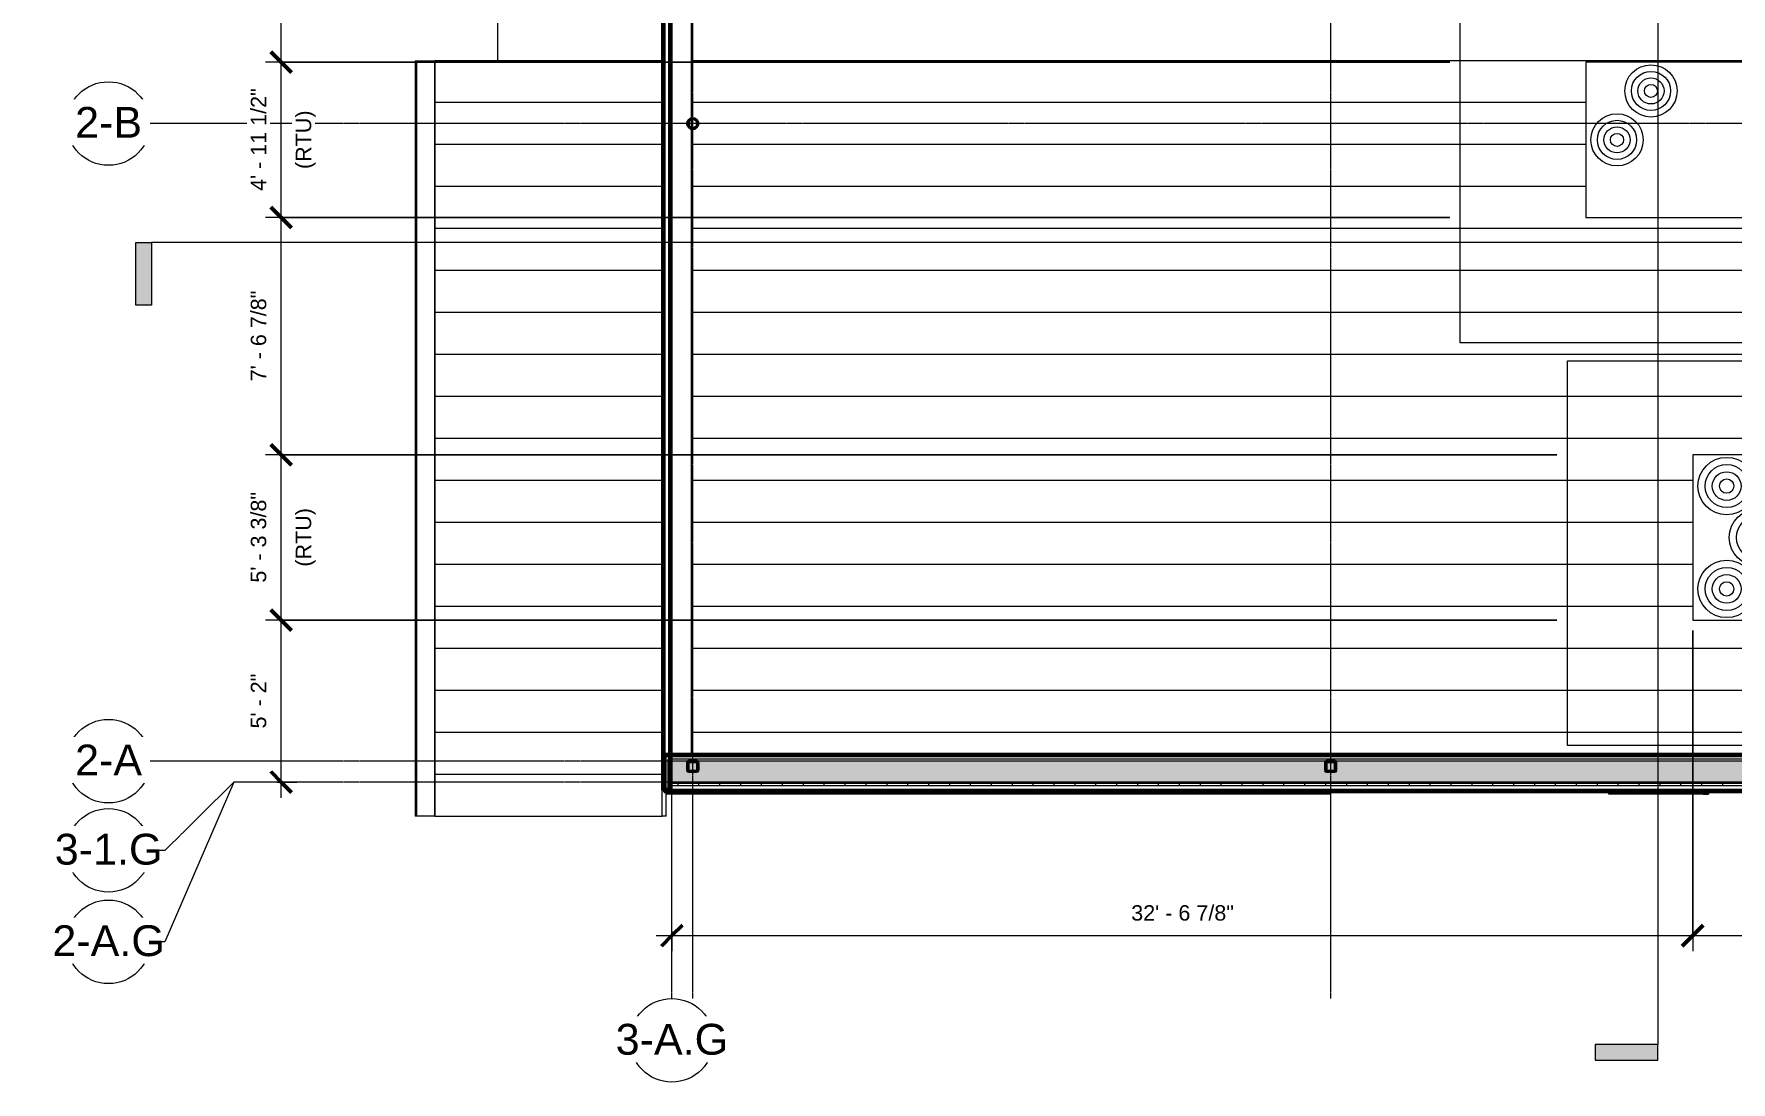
# Model space of a CAD drawing. Header units: inches. Extents: x 21290 to 29249, y -23522 to -20467.
# Drawn here: x 28111 to 28761, y -22910 to -22509 of the extents above; entities that cross this region are included whole.
import ezdxf

# ---------------------------------------------------------------- set-up
doc = ezdxf.new("R2010")
doc.units = ezdxf.units.IN
doc.header["$MEASUREMENT"] = 0
doc.linetypes.add('Grid Line 1_2_', pattern=[0.875, 0.5, -0.125, 0.125, -0.125])
for name, color, linetype, lineweight in [('A-ANNO-DIMS', 211, 'Continuous', 9), ('A-ANNO-DIMS-64', 211, 'Continuous', 9), ('A-GLAZ-CWMG', 51, 'Continuous', 9), ('A-ROOF', 132, 'Continuous', 9), ('A-ROOF-OTLN', 132, 'Continuous', 9), ('A-ROOF-PATT', 132, 'Continuous', 9), ('A-WALL', 113, 'Continuous', 9), ('A-WALL-PATT', 111, 'Continuous', 25), ('G-ANNO-SYMB', 111, 'Continuous', 9), ('M-EQPM', 50, 'Continuous', 9), ('S-BEAM', 12, 'Continuous', 9), ('S-COLS', 52, 'Continuous', 9), ('S-GRID', 1, 'Continuous', 9), ('S-GRID-IDEN', 1, 'Continuous', 9)]:
    doc.layers.add(name, color=color, linetype=linetype, lineweight=lineweight)
doc.styles.add('Arial_2', font='arial.ttf', dxfattribs={"height": 11.802395})
doc.styles.add('Arial_3', font='arial.ttf', dxfattribs={"height": 5.901198})
doc.dimstyles.new('Linear_-_3_32__Arial', dxfattribs={"dimscale": 12, "dimtxt": 6, "dimasz": 0.666667, "dimexe": 0.5, "dimexo": 0.333333, "dimgap": 0.333333, "dimtad": 1, "dimdec": 4, "dimrnd": 0.0625, "dimzin": 1, "dimdsep": 46, "dimlunit": 4, "dimtxsty": 'Arial_3', "dimblk1": 'OBLIQUE', "dimblk2": 'OBLIQUE', "dimsah": 1, "dimcen": 0.09, "dimdle": 0.5, "dimazin": 0, "dimtfac": 1, "dimtdec": 4, "dimtix": 1, "dimtmove": 0, "dimatfit": 3, "dimfxl": 1, "dimtvp": 1, "dimtfill": 1, "dimfrac": 2, "dimtolj": 1, "dimtzin": 0, "dimarcsym": 2})
pattern_1 = [(45, (6293.989, 0), (-6.3356768, 6.3356768), []), (45, (6293.989, 9.6), (-6.3356768, 6.3356768), [])]

# ---------------------------------------------------------------- blocks, each defined once
blk = doc.blocks.new('Carrier_48TC_Standard_Efficiency_Gas_Heat_Electric_Cooling_Packaged_Rooftop_Unit_3_to_15_nominal_tons - 15 ton 48TC__16-873539-Roof Low - Callout 7')
at = {"layer": 'M-EQPM'}
for p, q in [((-105.94, -79.69), (-105.94, 67.69)), ((-105.94, 67.69), (93.94, 67.69)), ((93.94, 67.69), (93.94, -79.69)), ((57.94, 31.69), (-57.94, 31.69)), ((-57.94, 31.69), (-57.94, -31.69)), ((57.94, -31.69), (57.94, 31.69)), ((58.06, 27.31), (57.94, 27.31)), ((58.06, 27.31), (58.06, 15.44)), ((57.94, 15.44), (58.06, 15.44)), ((58.06, 10.34), (57.94, 10.34)), ((57.94, 9.29), (58.06, 9.29)), ((58.06, 6.69), (57.94, 6.69)), ((58.06, 10.32), (58.06, 10.34)), ((58.06, 10.34), (58.06, 9.29)), ((58.06, 9.29), (58.06, 9.31)), ((58.06, 6.69), (58.06, -25.06)), ((57.94, -25.06), (58.06, -25.06)), ((-57.94, -31.69), (57.94, -31.69)), ((93.94, -79.69), (-105.94, -79.69))]:
    blk.add_line(p, q, dxfattribs=at)
for centre, radius in [((-44.94, 19.69), 11), ((-44.94, 19.69), 8.25), ((-44.94, 19.69), 5.5), ((-44.94, 19.69), 2.75), ((-32.94, 0), 11), ((-32.94, 0), 8.25), ((-32.94, 0), 5.5), ((-32.94, 0), 2.75), ((-44.94, -19.69), 11), ((-44.94, -19.69), 8.25), ((-44.94, -19.69), 5.5), ((-44.94, -19.69), 2.75)]:
    blk.add_circle(centre, radius, dxfattribs=at)
blk = doc.blocks.new('Carrier_48TC_Standard_Efficiency_Gas_Heat_Electric_Cooling_Packaged_Rooftop_Unit_3_to_15_nominal_tons - 7_5 ton 48TC__08-873531-Roof Low - Callout 7')
at = {"layer": 'M-EQPM'}
for p, q in [((-92.06, -77.75), (-92.06, 65.75)), ((-92.06, 65.75), (80.06, 65.75)), ((80.06, 65.75), (80.06, -77.75)), ((44.06, 29.75), (-44.06, 29.75)), ((-44.06, 29.75), (-44.06, -29.75)), ((44.06, -29.75), (44.06, 29.75)), ((44.19, 24.75), (44.06, 24.75)), ((44.19, 24.75), (44.19, 12.12)), ((44.06, 12.12), (44.19, 12.12)), ((44.19, 8.15), (44.06, 8.15)), ((44.06, 7.1), (44.19, 7.1)), ((44.19, 8.13), (44.19, 8.15)), ((44.19, 8.15), (44.19, 7.1)), ((44.19, 7.1), (44.19, 7.12)), ((44.19, 4.87), (44.06, 4.87)), ((44.19, 4.87), (44.19, -23.5)), ((44.06, -23.5), (44.19, -23.5)), ((-44.06, -29.75), (44.06, -29.75)), ((80.06, -77.75), (-92.06, -77.75))]:
    blk.add_line(p, q, dxfattribs=at)
for centre, radius in [((-19.06, 18.75), 10), ((-19.06, 18.75), 7.5), ((-19.06, 18.75), 5), ((-19.06, 18.75), 2.5), ((-32.06, 0), 10), ((-32.06, 0), 7.5), ((-32.06, 0), 5), ((-32.06, 0), 2.5)]:
    blk.add_circle(centre, radius, dxfattribs=at)
blk = doc.blocks.new('Rectangular Mullion - Exterior 2_ x 4_5_-1135297-Roof Low - Callout 7')
at = {"layer": 'A-GLAZ-CWMG'}
for p, q in [((22313.77, -22799.93), (22277.7, -22799.93)), ((22313.77, -22798.62), (22313.77, -22799.93))]:
    blk.add_line(p, q, dxfattribs=at)
blk = doc.blocks.new('Rectangular Mullion - Exterior 2_ x 4_5_-769201-Roof Low - Callout 7')
at = {"layer": 'A-GLAZ-CWMG'}
blk.add_line((22277.7, -22799.93), (22241.52, -22799.93), dxfattribs=at)
blk = doc.blocks.new('Girt_C - 8_D-1405603-Roof Low - Callout 7')
at = {"layer": 'S-BEAM'}
for p, q in [((22061.14, -22352.55), (22061.33, -22352.55)), ((22061.33, -22352.55), (22068.95, -22352.55)), ((22068.95, -22352.55), (22069.14, -22352.55)), ((22069.14, -22541.13), (22069.14, -22352.55)), ((22069.14, -22544.71), (22069.14, -22541.39)), ((22069.14, -22785.05), (22069.14, -22544.98))]:
    blk.add_line(p, q, dxfattribs=at)
blk = doc.blocks.new('Rectangular Mullion - Exterior 2_ x 4_5_-1146371-Roof Low - Callout 7')
at = {"layer": 'A-GLAZ-CWMG'}
blk.add_line((22060.58, -22799.93), (22059.4, -22799.93), dxfattribs=at)
blk = doc.blocks.new('Rectangular Mullion - Exterior 2_ x 4_5_-1142360-Roof Low - Callout 7')
at = {"layer": 'A-GLAZ-CWMG'}
for p, q in [((-2, 0.19), (-2, 1.5)), ((-2, 1.5), (0, 1.5)), ((0, 1.5), (0, 0.19))]:
    blk.add_line(p, q, dxfattribs=at)
blk = doc.blocks.new('Rectangular Mullion - Exterior 2_ x 4_5_-1060761-Roof Low - Callout 7')
at = {"layer": 'A-GLAZ-CWMG'}
for p, q in [((22458.52, -22799.93), (22421.33, -22799.93)), ((22458.52, -22798.62), (22458.52, -22799.93))]:
    blk.add_line(p, q, dxfattribs=at)
blk = doc.blocks.new('Rectangular Mullion - Exterior 2_ x 4_5_-1140454-Roof Low - Callout 7')
at = {"layer": 'A-GLAZ-CWMG'}
for p, q in [((22420.33, -22799.93), (22420.33, -22798.62)), ((22421.33, -22799.93), (22420.33, -22799.93))]:
    blk.add_line(p, q, dxfattribs=at)
blk = doc.blocks.new('HSS-Hollow Structural Section - HSS1-1_2X1-1_2X1_8 - Obsolete-1396620-Roof Low - Callout 7')
at = {"layer": 'S-BEAM'}
for p, q in [((22059.4, -22808.3), (22059.4, -22798.62)), ((22058.08, -22808.3), (22057.87, -22808.3)), ((22059.12, -22808.3), (22058.08, -22808.3)), ((22059.36, -22808.3), (22059.12, -22808.3)), ((22059.4, -22808.3), (22059.36, -22808.3))]:
    blk.add_line(p, q, dxfattribs=at)
blk = doc.blocks.new('Section - 3_32_ x 3_8_-18514-Roof Low - Callout 7')
at = {"layer": 'G-ANNO-SYMB'}
blk.add_hatch(color=256, dxfattribs=at).paths.add_polyline_path([(0, 0.375), (0, 0), (-0.09375, 0), (-0.09375, 0.375)], flags=0)
for p, q in [((0, 0.375), (-0.09375, 0.375)), ((-0.09375, 0.375), (-0.09375, 0)), ((0, 0), (0, 0.375)), ((-0.09375, 0), (0, 0))]:
    blk.add_line(p, q, dxfattribs=at)
blk = doc.blocks.new('Grid - Grid Head - Circle-14747-Roof Low - Callout 7')
at = {"layer": 'S-GRID-IDEN'}
blk.add_circle((0, 0), 0.25, dxfattribs=at)
blk = doc.blocks.new('DIMBLOCK24-Roof Low - Callout 7')
at = {"layer": 'A-ANNO-DIMS-64', "lineweight": 50}
for p, q in [((28206.03, -22733.3), (28202.03, -22729.3)), ((28206.03, -22733.3), (28210.03, -22737.3)), ((28206.03, -22795.3), (28202.03, -22791.3)), ((28206.03, -22795.3), (28210.03, -22799.3))]:
    blk.add_line(p, q, dxfattribs=at)
at = {"layer": 'A-ANNO-DIMS-64'}
for p, q in [((28694.5, -22733.3), (28200.03, -22733.3)), ((28206.03, -22801.3), (28206.03, -22733.3)), ((28206.03, -22733.3), (28694.5, -22733.3)), ((28204.37, -22795.3), (28212.03, -22795.3)), ((28206.03, -22795.3), (28204.37, -22795.3))]:
    blk.add_line(p, q, dxfattribs=at)
at = {"layer": 'A-ANNO-DIMS-64', "color": 0, "insert": (28194.38, -22774.78), "char_height": 5.901, "width": 25.1446, "attachment_point": 1, "rotation": 90, "line_spacing_factor": 0.938532, "style": 'Arial_3', "bg_fill": 3, "box_fill_scale": 1.25, "bg_fill_color": 0, "bg_fill_transparency": 0}
blk.add_mtext('5\' - 2"', dxfattribs=at)
blk = doc.blocks.new('_Oblique')
at = {"color": 0, "linetype": 'ByBlock', "lineweight": -2}
blk.add_line((-0.5, -0.5), (0.5, 0.5), dxfattribs=at)
blk = doc.blocks.new('DIMBLOCK25-Roof Low - Callout 7')
at = {"layer": 'A-ANNO-DIMS-64'}
for p, q in [((28694.5, -22669.93), (28200.03, -22669.93)), ((28206.03, -22733.3), (28206.03, -22669.93)), ((28206.03, -22669.93), (28694.5, -22669.93)), ((28694.5, -22733.3), (28200.03, -22733.3)), ((28206.03, -22733.3), (28694.5, -22733.3))]:
    blk.add_line(p, q, dxfattribs=at)
at = {"layer": 'A-ANNO-DIMS-64', "lineweight": 50}
for p, q in [((28206.03, -22669.93), (28202.03, -22665.93)), ((28206.03, -22669.93), (28210.03, -22673.93)), ((28206.03, -22733.3), (28202.03, -22729.3)), ((28206.03, -22733.3), (28210.03, -22737.3))]:
    blk.add_line(p, q, dxfattribs=at)
at = {"layer": 'A-ANNO-DIMS-64', "color": 0, "attachment_point": 1, "rotation": 90, "line_spacing_factor": 0.938532, "style": 'Arial_3', "bg_fill": 3, "box_fill_scale": 1.25, "bg_fill_color": 0, "bg_fill_transparency": 0}
for s, insert, char_height, width in [('5\' - 3 3/8"', (28194.38, -22718.92), 5.9012, 41.5385), ('(RTU)', (28211.61, -22712.78), 5.901, 26.8062)]:
    blk.add_mtext(s, dxfattribs=dict(at, insert=insert, char_height=char_height, width=width))
blk = doc.blocks.new('DIMBLOCK26-Roof Low - Callout 7')
at = {"layer": 'A-ANNO-DIMS-64'}
for p, q in [((28653.5, -22579.05), (28200.03, -22579.05)), ((28206.03, -22669.93), (28206.03, -22579.05)), ((28206.03, -22579.05), (28653.5, -22579.05)), ((28694.5, -22669.93), (28200.03, -22669.93)), ((28206.03, -22669.93), (28694.5, -22669.93))]:
    blk.add_line(p, q, dxfattribs=at)
at = {"layer": 'A-ANNO-DIMS-64', "lineweight": 50}
for p, q in [((28206.03, -22579.05), (28202.03, -22575.05)), ((28206.03, -22579.05), (28210.03, -22583.05)), ((28206.03, -22669.93), (28202.03, -22665.93)), ((28206.03, -22669.93), (28210.03, -22673.93))]:
    blk.add_line(p, q, dxfattribs=at)
at = {"layer": 'A-ANNO-DIMS-64', "color": 0, "insert": (28194.38, -22641.8), "char_height": 5.9012, "width": 41.5385, "attachment_point": 1, "rotation": 90, "line_spacing_factor": 0.938532, "style": 'Arial_3', "bg_fill": 3, "box_fill_scale": 1.25, "bg_fill_color": 0, "bg_fill_transparency": 0}
blk.add_mtext('7\' - 6 7/8"', dxfattribs=at)
blk = doc.blocks.new('DIMBLOCK27-Roof Low - Callout 7')
at = {"layer": 'A-ANNO-DIMS-64', "lineweight": 50}
for p, q in [((28206.03, -22519.55), (28202.03, -22515.55)), ((28206.03, -22519.55), (28210.03, -22523.55)), ((28206.03, -22579.05), (28202.03, -22575.05)), ((28206.03, -22579.05), (28210.03, -22583.05))]:
    blk.add_line(p, q, dxfattribs=at)
at = {"layer": 'A-ANNO-DIMS-64'}
for p, q in [((28653.5, -22519.55), (28200.03, -22519.55)), ((28206.03, -22579.05), (28206.03, -22519.55)), ((28206.03, -22519.55), (28653.5, -22519.55)), ((28653.5, -22579.05), (28200.03, -22579.05)), ((28206.03, -22579.05), (28653.5, -22579.05))]:
    blk.add_line(p, q, dxfattribs=at)
at = {"layer": 'A-ANNO-DIMS-64', "color": 0, "insert": (28211.61, -22560.47), "char_height": 5.901, "width": 26.8062, "attachment_point": 1, "rotation": 90, "line_spacing_factor": 0.938532, "style": 'Arial_3', "bg_fill": 3, "box_fill_scale": 1.25, "bg_fill_color": 0, "bg_fill_transparency": 0}
blk.add_mtext('(RTU)', dxfattribs=at)
at = {"layer": 'A-ANNO-DIMS-64', "color": 0, "insert": (28194.38, -22568.87), "char_height": 5.9012, "width": 46.9662, "attachment_point": 1, "rotation": 90, "line_spacing_factor": 0.938532, "style": 'Arial_3', "bg_fill": 3, "box_fill_scale": 1.25, "bg_fill_color": 0, "bg_fill_transparency": 0}
blk.add_mtext('4\' - 11 1/2"', dxfattribs=at)
blk = doc.blocks.new('DIMBLOCK28-Roof Low - Callout 7')
at = {"layer": 'A-ANNO-DIMS-64', "lineweight": 50}
for p, q in [((28206.03, -22448.55), (28202.03, -22444.55)), ((28206.03, -22448.55), (28210.03, -22452.55)), ((28206.03, -22519.55), (28202.03, -22515.55)), ((28206.03, -22519.55), (28210.03, -22523.55))]:
    blk.add_line(p, q, dxfattribs=at)
at = {"layer": 'A-ANNO-DIMS-64'}
for p, q in [((28570.69, -22448.55), (28200.03, -22448.55)), ((28206.03, -22519.55), (28206.03, -22448.55)), ((28206.03, -22448.55), (28570.69, -22448.55)), ((28653.5, -22519.55), (28200.03, -22519.55)), ((28206.03, -22519.55), (28653.5, -22519.55))]:
    blk.add_line(p, q, dxfattribs=at)
at = {"layer": 'A-ANNO-DIMS-64', "color": 0, "insert": (28194.38, -22496.79), "char_height": 5.901, "width": 30.5723, "attachment_point": 1, "rotation": 90, "line_spacing_factor": 0.938532, "style": 'Arial_3', "bg_fill": 3, "box_fill_scale": 1.25, "bg_fill_color": 0, "bg_fill_transparency": 0}
blk.add_mtext('5\' - 11"', dxfattribs=at)
blk = doc.blocks.new('DIMBLOCK36-Roof Low - Callout 7')
at = {"layer": 'A-ANNO-DIMS-64'}
for p, q in [((28746.5, -22737.3), (28746.5, -22860.12)), ((28746.5, -22854.12), (28746.5, -22737.3)), ((28355.63, -22852.46), (28355.63, -22860.12)), ((28355.63, -22854.12), (28355.63, -22852.46)), ((28349.63, -22854.12), (28746.5, -22854.12))]:
    blk.add_line(p, q, dxfattribs=at)
at = {"layer": 'A-ANNO-DIMS-64', "lineweight": 50}
for p, q in [((28355.63, -22854.12), (28359.63, -22850.12)), ((28746.5, -22854.12), (28750.5, -22850.12)), ((28355.63, -22854.12), (28351.63, -22858.12)), ((28746.5, -22854.12), (28742.5, -22858.12))]:
    blk.add_line(p, q, dxfattribs=at)
at = {"layer": 'A-ANNO-DIMS-64', "color": 0, "insert": (28531.5, -22842.46), "char_height": 5.9012, "width": 46.9662, "attachment_point": 1, "line_spacing_factor": 0.938532, "style": 'Arial_3', "bg_fill": 3, "box_fill_scale": 1.25, "bg_fill_color": 0, "bg_fill_transparency": 0}
blk.add_mtext('32\' - 6 7/8"', dxfattribs=at)
blk = doc.blocks.new('DIMBLOCK37-Roof Low - Callout 7')
at = {"layer": 'A-ANNO-DIMS-64'}
for p, q in [((28746.5, -22737.3), (28746.5, -22860.12)), ((28746.5, -22854.12), (28746.5, -22737.3)), ((28862.38, -22737.3), (28862.38, -22860.12)), ((28862.38, -22854.12), (28862.38, -22737.3)), ((28746.5, -22854.12), (28862.38, -22854.12))]:
    blk.add_line(p, q, dxfattribs=at)
at = {"layer": 'A-ANNO-DIMS-64', "lineweight": 50}
for p, q in [((28746.5, -22854.12), (28750.5, -22850.12)), ((28862.38, -22854.12), (28866.38, -22850.12)), ((28746.5, -22854.12), (28742.5, -22858.12)), ((28862.38, -22854.12), (28858.38, -22858.12))]:
    blk.add_line(p, q, dxfattribs=at)
at = {"layer": 'A-ANNO-DIMS-64', "color": 0, "attachment_point": 1, "line_spacing_factor": 0.938532, "style": 'Arial_3', "bg_fill": 3, "box_fill_scale": 1.25, "bg_fill_color": 0, "bg_fill_transparency": 0}
for s, insert, char_height, width in [('9\' - 7 7/8"', (28787.13, -22842.46), 5.9012, 41.5385), ('(RTU)', (28793.27, -22859.69), 5.901, 26.8062)]:
    blk.add_mtext(s, dxfattribs=dict(at, insert=insert, char_height=char_height, width=width))

msp = doc.modelspace()

# ---------------------------------------------------------------- hatches: boundary and pattern name
at = {"layer": 'A-ROOF-PATT'}
h = msp.add_hatch(dxfattribs=at)
h.set_pattern_fill('FP_26', color=256, style=0, pattern_type=2)
h.set_pattern_definition([(0, (6331.662, -180.953), (0, 16.082), [])])
h.paths.add_polyline_path([(28264.8789, -22808.30281), (28351.8789, -22808.30281), (28351.8789, -22786.55281), (28352.3164, -22786.55281), (28352.3164, -22338.74031), (28993.7539, -22338.74031), (28993.7539, -22341.55281), (28985.73374, -22341.57793), (28985.75085, -22342.19874), (28985.59307, -22342.19874), (28985.59307, -22348.90797), (28985.75081, -22348.90797), (28985.7321, -22349.55281), (28851.01478, -22349.55281), (28851.1289, -22350.05281), (28850.90713, -22350.95031), (28850.37588, -22351.61647), (28849.57394, -22352.00267), (28848.68386, -22352.00267), (28847.87463, -22351.60733), (28847.32696, -22350.92058), (28847.1289, -22350.05281), (28847.24302, -22349.55281), (28609.76482, -22349.55299), (28609.8789, -22350.05281), (28609.65713, -22350.95031), (28609.12588, -22351.61647), (28608.32394, -22352.00267), (28607.43386, -22352.00267), (28606.62463, -22351.60733), (28606.07696, -22350.92058), (28605.8789, -22350.05281), (28605.99302, -22349.55281), (28365.55978, -22349.55281), (28365.6739, -22350.05281), (28365.45213, -22350.95031), (28364.92088, -22351.61647), (28364.11894, -22352.00267), (28363.22886, -22352.00267), (28362.41963, -22351.60733), (28361.87196, -22350.92058), (28361.6739, -22350.05281), (28361.8789, -22349.15531), (28361.8789, -22341.55281), (28355.1289, -22341.57793), (28355.15402, -22352.55281), (28363.1289, -22352.55281), (28363.1289, -22541.12942), (28363.18386, -22541.10295), (28364.07394, -22541.10295), (28364.88318, -22541.49829), (28365.43084, -22542.18504), (28365.6289, -22543.05281), (28365.40713, -22543.95031), (28364.87588, -22544.61647), (28364.07394, -22545.00267), (28363.1289, -22545.02179), (28363.1289, -22785.05281), (29091.1289, -22785.05281), (29091.1289, -22446.67781), (29104.6914, -22446.67781), (29104.6914, -22372.80381), (29076.4999, -22372.80381), (29076.4999, -22372.60634), (29072.9404, -22372.60634), (29072.9404, -22372.74131), (29075.6494, -22372.74131), (29075.6494, -22372.67881), (29075.7119, -22372.67881), (29075.7119, -22372.80381), (29072.8779, -22372.80381), (29072.8779, -22370.67781), (29080.3779, -22370.67781), (29080.3779, -22370.55281), (29073.9404, -22370.55281), (29073.9404, -22370.30281), (29072.8779, -22370.30281), (29072.8779, -22308.09454), (28288.8789, -22308.09454), (28288.8789, -22519.05281), (28264.8789, -22519.05281), (28264.8789, -22802.58854)], flags=0)
h.paths.add_polyline_path([(28790.37502, -22733.30281), (28746.5039, -22733.30281), (28746.5039, -22669.92781), (28862.3789, -22669.92781), (28862.3789, -22674.30281), (28862.5039, -22674.30281), (28862.5039, -22686.17781), (28862.3789, -22686.17781), (28862.3789, -22691.29721), (28862.5039, -22691.29721), (28862.5039, -22692.30841), (28862.3789, -22692.30841), (28862.3789, -22694.92781), (28862.5039, -22694.92781), (28862.5039, -22726.67781), (28862.3789, -22726.67781), (28862.3789, -22733.30281), (28790.44454, -22733.30281)], flags=0)
h.paths.add_polyline_path([(28705.5039, -22579.05281), (28705.5039, -22519.55281), (28793.6289, -22519.55281), (28793.6289, -22524.55281), (28793.7539, -22524.55281), (28793.7539, -22537.17781), (28793.6289, -22537.17781), (28793.6289, -22541.17221), (28793.7539, -22541.17221), (28793.7539, -22542.18341), (28793.6289, -22542.18341), (28793.6289, -22544.42781), (28793.7539, -22544.42781), (28793.7539, -22572.80281), (28793.6289, -22572.80281), (28793.6289, -22579.05281), (28708.83199, -22579.05281)], flags=0)
h.paths.add_polyline_path([(28363.6289, -22544.84781), (28364.5264, -22544.60733), (28365.19138, -22543.92058), (28365.4239, -22543.05281), (28365.18342, -22542.15531), (28364.49226, -22541.48915), (28363.6289, -22541.25781), (28363.1289, -22541.39178), (28363.1289, -22544.71384), (28363.18386, -22544.72856)], flags=0)
h.paths.add_polyline_path([(28997.5664, -22544.42781), (28925.5039, -22544.42781), (28925.5039, -22540.05281), (28925.3789, -22540.05281), (28925.3789, -22528.17781), (28925.5039, -22528.17781), (28925.5039, -22523.05841), (28925.3789, -22523.05841), (28925.3789, -22522.04721), (28925.5039, -22522.04721), (28925.5039, -22519.42781), (28925.3789, -22519.42781), (28925.3789, -22487.67781), (28925.5039, -22487.67781), (28925.5039, -22481.05281), (29041.3789, -22481.05281), (29041.3789, -22544.42781), (28997.74762, -22544.42781)], flags=0)
h.paths.add_polyline_path([(28649.07166, -22448.55281), (28622.6914, -22448.55281), (28622.6914, -22389.05281), (28710.8164, -22389.05281), (28710.8164, -22394.05281), (28710.9414, -22394.05281), (28710.9414, -22406.67781), (28710.8164, -22406.67781), (28710.8164, -22410.67221), (28710.9414, -22410.67221), (28710.9414, -22411.68341), (28710.8164, -22411.68341), (28710.8164, -22413.92781), (28710.9414, -22413.92781), (28710.9414, -22442.30281), (28710.8164, -22442.30281), (28710.8164, -22448.55281), (28651.36066, -22448.55281)], flags=0)
h.paths.add_polyline_path([(28875.62502, -22433.05281), (28851.0039, -22433.05281), (28851.0039, -22389.05281), (28925.3789, -22389.05281), (28925.3789, -22391.30281), (28925.5039, -22391.30281), (28925.5039, -22401.80281), (28925.3789, -22401.80281), (28925.3789, -22405.79721), (28925.5039, -22405.79721), (28925.5039, -22406.80841), (28925.3789, -22406.80841), (28925.3789, -22409.67781), (28925.5039, -22409.67781), (28925.5039, -22426.42781), (28925.3789, -22426.42781), (28925.3789, -22433.05281), (28875.69454, -22433.05281)], flags=0)
h.paths.add_polyline_path([(29073.23163, -22371.03154), (29076.2499, -22371.03154), (29076.2499, -22370.96931), (29076.4374, -22370.96931), (29076.4374, -22370.74031), (29072.9404, -22370.74197), (29072.9404, -22371.03154)], flags=0)
h.paths.add_polyline_path([(28987.80886, -22352.00267), (28986.99963, -22351.60733), (28986.45196, -22350.92058), (28986.2539, -22350.05281), (28986.47568, -22349.15531), (28987.00692, -22348.48915), (28987.80886, -22348.10295), (28988.69894, -22348.10295), (28989.50818, -22348.49829), (28990.05584, -22349.18504), (28990.2539, -22350.05281), (28990.03213, -22350.95031), (28989.50088, -22351.61647), (28988.69894, -22352.00267), (28988.2539, -22352.00267)], flags=0)
h.paths.add_polyline_path([(28607.8789, -22351.84781), (28608.7764, -22351.60733), (28609.44138, -22350.92058), (28609.6739, -22350.05281), (28609.53993, -22349.55281), (28606.21788, -22349.55281), (28606.0839, -22350.05281), (28606.32439, -22350.95031), (28606.9814, -22351.60733), (28607.43386, -22351.72856)], flags=0)
h.paths.add_polyline_path([(28988.2539, -22351.84781), (28989.1514, -22351.60733), (28989.81638, -22350.92058), (28990.0489, -22350.05281), (28989.80842, -22349.15531), (28989.11726, -22348.48915), (28988.2539, -22348.25781), (28987.3564, -22348.49829), (28986.69142, -22349.18504), (28986.4589, -22350.05281), (28986.69939, -22350.95031), (28987.3564, -22351.60733), (28987.80886, -22351.72856)], flags=0)
h.paths.add_polyline_path([(28849.1289, -22351.84781), (28850.0264, -22351.60733), (28850.69138, -22350.92058), (28850.9239, -22350.05281), (28850.78993, -22349.55281), (28847.46788, -22349.55281), (28847.3339, -22350.05281), (28847.57439, -22350.95031), (28848.2314, -22351.60733), (28848.68386, -22351.72856)], flags=0)
h.paths.add_polyline_path([(28363.6739, -22351.84781), (28364.5714, -22351.60733), (28365.23638, -22350.92058), (28365.4689, -22350.05281), (28365.33493, -22349.55281), (28362.01288, -22349.55281), (28361.8789, -22350.05281), (28362.11939, -22350.95031), (28362.7764, -22351.60733), (28363.22886, -22351.72856)], flags=0)
h.paths.add_polyline_path([(28985.58939, -22341.66219), (28985.59616, -22341.64656), (28985.58957, -22341.64656)], flags=0)
at = {"layer": 'A-WALL-PATT', "lineweight": 9}
h = msp.add_hatch(dxfattribs=at)
h.set_pattern_fill('FP_28', color=256, style=0, pattern_type=2)
h.set_pattern_definition([(161.57, (6294.309, 0.32), (-2.560496185, -0.000537386), [0, -18.214, 2.022, 0]), (18.43, (6293.669, 0.32), (-2.560496185, 0.000537386), [0, -18.214, 2.022, 0]), (108.43, (6294.309, 0.32), (1.27922091, -6.400876726), [6.07, -14.166]), (71.57, (6293.669, 0.32), (1.27922091, 6.400876726), [6.07, -14.166])])
h.paths.add_polyline_path([(28364.00399, -22795.30281), (29101.3789, -22795.30281), (29101.3789, -22787.30281), (28354.8789, -22787.30281), (28354.8789, -22795.30281)], flags=0)
h = msp.add_hatch(dxfattribs=at)
h.set_pattern_fill('FP_29', color=256, style=0, pattern_type=2)
h.set_pattern_definition([(0, (6293.989, 0), (0, 8), []), (90, (6293.989, 0), (-8, 5e-16), [])])
h.paths.add_polyline_path([(28354.8789, -22796.80281), (29102.8789, -22796.80281), (29102.8789, -22795.80281), (28354.8789, -22795.80281)], flags=0)
at = {"layer": 'S-COLS'}
h = msp.add_hatch(dxfattribs=at)
h.set_pattern_fill('FP_27', color=256, style=0, pattern_type=2)
h.set_pattern_definition(pattern_1)
h.paths.add_polyline_path([(28362.0949, -22791.30253), (28365.1629, -22791.30253), (28365.49241, -22791.16604), (28365.6289, -22790.83653), (28365.6289, -22787.76853), (28365.49241, -22787.43902), (28365.1629, -22787.30253), (28362.0949, -22787.30253), (28361.76539, -22787.43902), (28361.6289, -22787.76853), (28361.6289, -22790.83653), (28361.76539, -22791.16604)], flags=0)
h.paths.add_polyline_path([(28364.00399, -22791.06953), (28362.0949, -22791.06953), (28361.93015, -22791.00128), (28361.8619, -22790.83653), (28361.8619, -22787.76853), (28361.93015, -22787.60377), (28362.0949, -22787.53553), (28365.1629, -22787.53553), (28365.32766, -22787.60377), (28365.3959, -22787.76853), (28365.3959, -22790.83653), (28365.32766, -22791.00128), (28365.1629, -22791.06953)], flags=0)
h = msp.add_hatch(dxfattribs=at)
h.set_pattern_fill('FP_27', color=256, style=0, pattern_type=2)
h.set_pattern_definition(pattern_1)
h.paths.add_polyline_path([(28606.3449, -22791.30253), (28609.4129, -22791.30253), (28609.74241, -22791.16604), (28609.8789, -22790.83653), (28609.8789, -22787.76853), (28609.74241, -22787.43902), (28609.4129, -22787.30253), (28606.3449, -22787.30253), (28606.01539, -22787.43902), (28605.8789, -22787.76853), (28605.8789, -22790.83653), (28606.01539, -22791.16604)], flags=0)
h.paths.add_polyline_path([(28606.3449, -22791.06953), (28606.18015, -22791.00128), (28606.1119, -22790.83653), (28606.1119, -22787.76853), (28606.18015, -22787.60377), (28606.3449, -22787.53553), (28609.4129, -22787.53553), (28609.57766, -22787.60377), (28609.6459, -22787.76853), (28609.6459, -22790.83653), (28609.57766, -22791.00128), (28609.4129, -22791.06953)], flags=0)

# ---------------------------------------------------------------- linework, layer by layer
at = {"layer": 'A-ROOF', "lineweight": 18}
for p, q in [((28288.8789, -22308.09454), (28288.8789, -22519.05281)), ((28288.8789, -22519.05281), (28264.8789, -22519.05281)), ((28264.8789, -22519.05281), (28264.8789, -22808.30281)), ((28351.8789, -22786.55281), (28352.3164, -22786.55281)), ((28351.8789, -22808.30281), (28351.8789, -22786.55281)), ((28264.8789, -22808.30281), (28351.8789, -22808.30281))]:
    msp.add_line(p, q, dxfattribs=at)
at = {"layer": 'A-ROOF-OTLN'}
for p, q in [((28257.32959, -22519.05281), (28257.32959, -22808.30281)), ((28257.32959, -22519.05281), (28264.8789, -22519.05281)), ((28257.9414, -22808.30281), (28257.9414, -22519.05281)), ((28264.8164, -22808.30281), (28264.8164, -22519.05281)), ((28264.8789, -22808.30281), (28257.32959, -22808.30281))]:
    msp.add_line(p, q, dxfattribs=at)
at = {"layer": 'A-WALL', "lineweight": 60}
for p, q in [((28352.3164, -22338.74031), (28352.3164, -22798.30281)), ((28355.1289, -22798.30281), (28355.1289, -22341.55281)), ((29091.1289, -22785.05281), (28352.6289, -22785.05281)), ((28352.6289, -22785.05281), (28352.6289, -22798.61531)), ((28352.3164, -22798.30281), (28355.1289, -22798.30281)), ((28352.6289, -22798.61531), (29104.6914, -22798.61531))]:
    msp.add_line(p, q, dxfattribs=at)
at = {"layer": 'A-WALL', "lineweight": 18}
for p, q in [((28352.6289, -22795.80281), (28352.6289, -22339.05281)), ((29092.6289, -22786.55281), (28354.1289, -22786.55281)), ((28354.1289, -22786.55281), (28354.1289, -22798.30281)), ((28354.8789, -22787.30281), (28354.8789, -22796.80281)), ((29093.3789, -22787.30281), (28354.8789, -22787.30281)), ((29101.3789, -22795.30281), (28354.8789, -22795.30281)), ((28352.3164, -22795.80281), (28352.6289, -22795.80281)), ((29102.8789, -22796.80281), (28354.1289, -22796.80281)), ((29101.8789, -22795.80281), (28354.8789, -22795.80281)), ((29104.3789, -22798.30281), (28355.1289, -22798.30281))]:
    msp.add_line(p, q, dxfattribs=at)
at = {"layer": 'G-ANNO-SYMB'}
for p, q in [((28733.1623, -22265.59079), (28733.1623, -22895.83932)), ((29203.82186, -22588.63029), (28156.37691, -22588.63029))]:
    msp.add_line(p, q, dxfattribs=at)
at = {"layer": 'S-COLS', "lineweight": 40}
for p, q in [((28361.6289, -22787.76853), (28361.6289, -22790.83653)), ((28361.8619, -22790.83653), (28361.8619, -22787.76853)), ((28365.1629, -22787.30253), (28362.0949, -22787.30253)), ((28362.0949, -22787.53553), (28365.1629, -22787.53553)), ((28365.3959, -22787.76853), (28365.3959, -22790.83653)), ((28365.6289, -22790.83653), (28365.6289, -22787.76853)), ((28605.8789, -22787.76853), (28605.8789, -22790.83653)), ((28606.1119, -22790.83653), (28606.1119, -22787.76853)), ((28609.4129, -22787.30253), (28606.3449, -22787.30253)), ((28606.3449, -22787.53553), (28609.4129, -22787.53553)), ((28609.6459, -22787.76853), (28609.6459, -22790.83653)), ((28609.8789, -22790.83653), (28609.8789, -22787.76853)), ((28365.1629, -22791.06953), (28362.0949, -22791.06953)), ((28362.0949, -22791.30253), (28365.1629, -22791.30253)), ((28609.4129, -22791.06953), (28606.3449, -22791.06953)), ((28606.3449, -22791.30253), (28609.4129, -22791.30253))]:
    msp.add_line(p, q, dxfattribs=at)
for centre, radius, start, end in [((28363.6289, -22543.05281), 2, 0, 180), ((28363.6289, -22543.05281), 1.795, 0, 180), ((28363.6289, -22543.05281), 2, 180, 0), ((28363.6289, -22543.05281), 1.795, 180, 0), ((28362.0949, -22787.76853), 0.466, 90, 180), ((28362.0949, -22787.76853), 0.233, 90, 180), ((28365.1629, -22787.76853), 0.466, 0, 90), ((28365.1629, -22787.76853), 0.233, 0, 90), ((28606.3449, -22787.76853), 0.466, 90, 180), ((28606.3449, -22787.76853), 0.233, 90, 180), ((28609.4129, -22787.76853), 0.466, 0, 90), ((28609.4129, -22787.76853), 0.233, 0, 90), ((28362.0949, -22790.83653), 0.466, 180, 270), ((28362.0949, -22790.83653), 0.233, 180, 270), ((28365.1629, -22790.83653), 0.466, 270, 0), ((28365.1629, -22790.83653), 0.233, 270, 0), ((28606.3449, -22790.83653), 0.466, 180, 270), ((28606.3449, -22790.83653), 0.233, 180, 270), ((28609.4129, -22790.83653), 0.466, 270, 0), ((28609.4129, -22790.83653), 0.233, 270, 0)]:
    msp.add_arc(centre, radius, start, end, dxfattribs=at)
at = {"layer": 'S-GRID', "linetype": 'Grid Line 1_2_'}
for p, q in [((28355.6289, -22878.21662), (28355.6289, -22260.67577)), ((28363.6289, -22878.21662), (28363.6289, -22260.67577)), ((28607.8789, -22878.21662), (28607.8789, -22260.67577)), ((29204.32186, -22795.30281), (28187.87691, -22795.30281)), ((29204.32186, -22795.30281), (28187.87691, -22795.30281))]:
    msp.add_line(p, q, dxfattribs=at)

# ---------------------------------------------------------------- block references
at = {"layer": 'A-GLAZ-CWMG'}
for name, p in [('Rectangular Mullion - Exterior 2_ x 4_5_-1146371-Roof Low - Callout 7', (6293.98868, 0)), ('Rectangular Mullion - Exterior 2_ x 4_5_-769201-Roof Low - Callout 7', (6113.05118, 0)), ('Rectangular Mullion - Exterior 2_ x 4_5_-769201-Roof Low - Callout 7', (6149.23868, 0)), ('Rectangular Mullion - Exterior 2_ x 4_5_-769201-Roof Low - Callout 7', (6185.42618, 0)), ('Rectangular Mullion - Exterior 2_ x 4_5_-769201-Roof Low - Callout 7', (6221.61368, 0)), ('Rectangular Mullion - Exterior 2_ x 4_5_-769201-Roof Low - Callout 7', (6257.80118, 0)), ('Rectangular Mullion - Exterior 2_ x 4_5_-769201-Roof Low - Callout 7', (6293.98868, 0)), ('Rectangular Mullion - Exterior 2_ x 4_5_-1135297-Roof Low - Callout 7', (6293.98868, 0)), ('Rectangular Mullion - Exterior 2_ x 4_5_-1140454-Roof Low - Callout 7', (6293.98868, 0)), ('Rectangular Mullion - Exterior 2_ x 4_5_-1060761-Roof Low - Callout 7', (6293.98868, 0))]:
    msp.add_blockref(name, p, dxfattribs=at)
at = {"layer": 'A-GLAZ-CWMG', "extrusion": (0, 0, -1), "rotation": 180}
msp.add_blockref('Rectangular Mullion - Exterior 2_ x 4_5_-1142360-Roof Low - Callout 7', (-28752.5039, -22798.42781), dxfattribs=at)
at = {"layer": 'G-ANNO-SYMB', "extrusion": (0, 0, -1), "xscale": 63.99999999999997, "yscale": 63.99999999999997, "zscale": 63.99999999999997, "rotation": 180}
msp.add_blockref('Section - 3_32_ x 3_8_-18514-Roof Low - Callout 7', (-28156.37691, -22588.63029), dxfattribs=at)
at = {"layer": 'G-ANNO-SYMB', "xscale": 63.99999999999997, "yscale": 63.99999999999997, "zscale": 63.99999999999997, "rotation": 89.99999999999947}
msp.add_blockref('Section - 3_32_ x 3_8_-18514-Roof Low - Callout 7', (28733.1623, -22895.83932), dxfattribs=at)
at = {"layer": 'M-EQPM'}
for name, p in [('Carrier_48TC_Standard_Efficiency_Gas_Heat_Electric_Cooling_Packaged_Rooftop_Unit_3_to_15_nominal_tons - 7_5 ton 48TC__08-873531-Roof Low - Callout 7', (28749.5664, -22549.30281)), ('Carrier_48TC_Standard_Efficiency_Gas_Heat_Electric_Cooling_Packaged_Rooftop_Unit_3_to_15_nominal_tons - 15 ton 48TC__16-873539-Roof Low - Callout 7', (28804.4414, -22701.61531))]:
    msp.add_blockref(name, p, dxfattribs=at)
at = {"layer": 'S-BEAM'}
for name in ['Girt_C - 8_D-1405603-Roof Low - Callout 7', 'HSS-Hollow Structural Section - HSS1-1_2X1-1_2X1_8 - Obsolete-1396620-Roof Low - Callout 7']:
    msp.add_blockref(name, (6293.98868, 0), dxfattribs=at)
at = {"layer": 'S-GRID-IDEN', "xscale": 63.99999999999997, "yscale": 63.99999999999997, "zscale": 63.99999999999997, "rotation": 89.99999999999972}
for p in [(28139.87691, -22543.05281), (28139.87691, -22787.30281), (28139.87691, -22821.46798), (28139.87691, -22856.51436)]:
    msp.add_blockref('Grid - Grid Head - Circle-14747-Roof Low - Callout 7', p, dxfattribs=at)
at = {"layer": 'S-GRID-IDEN', "xscale": 63.99999999999997, "yscale": 63.99999999999997, "zscale": 63.99999999999997}
msp.add_blockref('Grid - Grid Head - Circle-14747-Roof Low - Callout 7', (28355.6289, -22894.21662), dxfattribs=at)

# ---------------------------------------------------------------- next in the draw order: texts
at = {"layer": 'S-GRID-IDEN', "char_height": 11.802395, "attachment_point": 2, "line_spacing_factor": 0.938532, "style": 'Arial_2', "bg_fill": 3, "box_fill_scale": 1.25, "bg_fill_color": 0, "bg_fill_transparency": 0}
for s, insert, width in [('3-2', (28139.9419, -22536.69964), 28.368), ('3-1', (28139.9419, -22780.94964), 28.368), ('3-1.G', (28139.9419, -22815.11482), 49.104), ('2-A.G', (28139.9419, -22850.16119), 51.264), ('3-A.G', (28355.62583, -22887.92538), 51.264)]:
    msp.add_mtext(s, dxfattribs=dict(at, insert=insert, width=width))

# ---------------------------------------------------------------- next in the draw order: linework, layer by layer
at = {"layer": 'S-GRID', "linetype": 'Grid Line 1_2_'}
for p, q in [((29204.32186, -22543.05281), (28155.87691, -22543.05281)), ((29204.32186, -22787.30281), (28155.87691, -22787.30281))]:
    msp.add_line(p, q, dxfattribs=at)
at = {"layer": 'S-GRID'}
for p, q in [((28187.87691, -22795.30281), (28161.47251, -22821.46798)), ((28187.87691, -22795.30281), (28161.47251, -22856.51436)), ((28161.47251, -22821.46798), (28155.87691, -22821.46798)), ((28161.47251, -22856.51436), (28155.87691, -22856.51436))]:
    msp.add_line(p, q, dxfattribs=at)

# ---------------------------------------------------------------- next in the draw order: block references
at = {"layer": 'S-GRID-IDEN', "xscale": 63.99999999999997, "yscale": 63.99999999999997, "zscale": 63.99999999999997, "rotation": 89.99999999999972}
for p in [(28139.87691, -22543.05281), (28139.87691, -22787.30281)]:
    msp.add_blockref('Grid - Grid Head - Circle-14747-Roof Low - Callout 7', p, dxfattribs=at)

# ---------------------------------------------------------------- next in the draw order: texts
at = {"layer": 'S-GRID-IDEN', "char_height": 11.802395, "width": 30.528, "attachment_point": 2, "line_spacing_factor": 0.938532, "style": 'Arial_2', "bg_fill": 3, "box_fill_scale": 1.25, "bg_fill_color": 0, "bg_fill_transparency": 0}
for s, insert in [('2-B', (28139.9419, -22536.69964)), ('2-A', (28139.9419, -22780.94964))]:
    msp.add_mtext(s, dxfattribs=dict(at, insert=insert))

# ---------------------------------------------------------------- next in the draw order: linework, layer by layer
at = {"layer": 'S-GRID', "linetype": 'Grid Line 1_2_'}
for p, q in [((29204.32186, -22543.05281), (28155.87691, -22543.05281)), ((29204.32186, -22787.30281), (28155.87691, -22787.30281))]:
    msp.add_line(p, q, dxfattribs=at)

# ---------------------------------------------------------------- next in the draw order: dimensions: what is measured, and where the dimension line sits
at = {"layer": 'A-ANNO-DIMS'}
dim = msp.add_linear_dim(base=(28206.03104, -22733.30281), p1=(28200.37418, -22795.30281), p2=(28698.5039, -22733.30281), angle=90, dimstyle='Linear_-_3_32__Arial', override={"dimpost": '<>', "dimfxl": 501.973321}, dxfattribs=at)
dim.commit()
dim.dimension.update_dxf_attribs({"geometry": 'DIMBLOCK24-Roof Low - Callout 7', "text_midpoint": (28199.01805, -22764.30281)})

# ---------------------------------------------------------------- next in the draw order: dimensions: what is measured, and where the dimension line sits
dim = msp.add_linear_dim(base=(28206.03104, -22669.92781), p1=(28698.5039, -22733.30281), p2=(28698.5039, -22669.92781), angle=90, text='<>\\X(RTU)', dimstyle='Linear_-_3_32__Arial', override={"dimpost": '<>', "dimfxl": 63.375}, dxfattribs=at)
dim.commit()
dim.dimension.update_dxf_attribs({"geometry": 'DIMBLOCK25-Roof Low - Callout 7', "text_midpoint": (28206.03104, -22701.61531)})

# ---------------------------------------------------------------- next in the draw order: dimensions: what is measured, and where the dimension line sits
dim = msp.add_linear_dim(base=(28206.03104, -22579.05281), p1=(28698.5039, -22669.92781), p2=(28657.5039, -22579.05281), angle=90, dimstyle='Linear_-_3_32__Arial', override={"dimpost": '<>', "dimfxl": 99.695866}, dxfattribs=at)
dim.commit()
dim.dimension.update_dxf_attribs({"geometry": 'DIMBLOCK26-Roof Low - Callout 7', "text_midpoint": (28198.97981, -22624.49031)})
dim = msp.add_linear_dim(base=(28746.5039, -22854.11806), p1=(28355.6289, -22848.46121), p2=(28746.5039, -22733.30281), dimstyle='Linear_-_3_32__Arial', override={"dimpost": '<>', "dimfxl": 407.485854}, dxfattribs=at)
dim.commit()
dim.dimension.update_dxf_attribs({"geometry": 'DIMBLOCK36-Roof Low - Callout 7', "text_midpoint": (28551.0664, -22847.06481)})

# ---------------------------------------------------------------- next in the draw order: dimensions: what is measured, and where the dimension line sits
dim = msp.add_linear_dim(base=(28206.03104, -22519.55281), p1=(28657.5039, -22579.05281), p2=(28657.5039, -22519.55281), angle=90, text='<>\\X(RTU)', dimstyle='Linear_-_3_32__Arial', override={"dimpost": '<>', "dimfxl": 59.5}, dxfattribs=at)
dim.commit()
dim.dimension.update_dxf_attribs({"geometry": 'DIMBLOCK27-Roof Low - Callout 7', "text_midpoint": (28206.03104, -22549.30281)})
dim = msp.add_linear_dim(base=(28862.3789, -22854.11806), p1=(28746.5039, -22733.30281), p2=(28862.3789, -22733.30281), text='<>\\X(RTU)', dimstyle='Linear_-_3_32__Arial', override={"dimpost": '<>', "dimfxl": 115.875}, dxfattribs=at)
dim.commit()
dim.dimension.update_dxf_attribs({"geometry": 'DIMBLOCK37-Roof Low - Callout 7', "text_midpoint": (28804.4414, -22854.11806)})

# ---------------------------------------------------------------- next in the draw order: dimensions: what is measured, and where the dimension line sits
dim = msp.add_linear_dim(base=(28206.03104, -22448.55281), p1=(28657.5039, -22519.55281), p2=(28574.6914, -22448.55281), angle=90, dimstyle='Linear_-_3_32__Arial', override={"dimpost": '<>', "dimfxl": 109.082126}, dxfattribs=at)
dim.commit()
dim.dimension.update_dxf_attribs({"geometry": 'DIMBLOCK28-Roof Low - Callout 7', "text_midpoint": (28199.01805, -22484.05281)})

doc.saveas('drawing.dxf')
